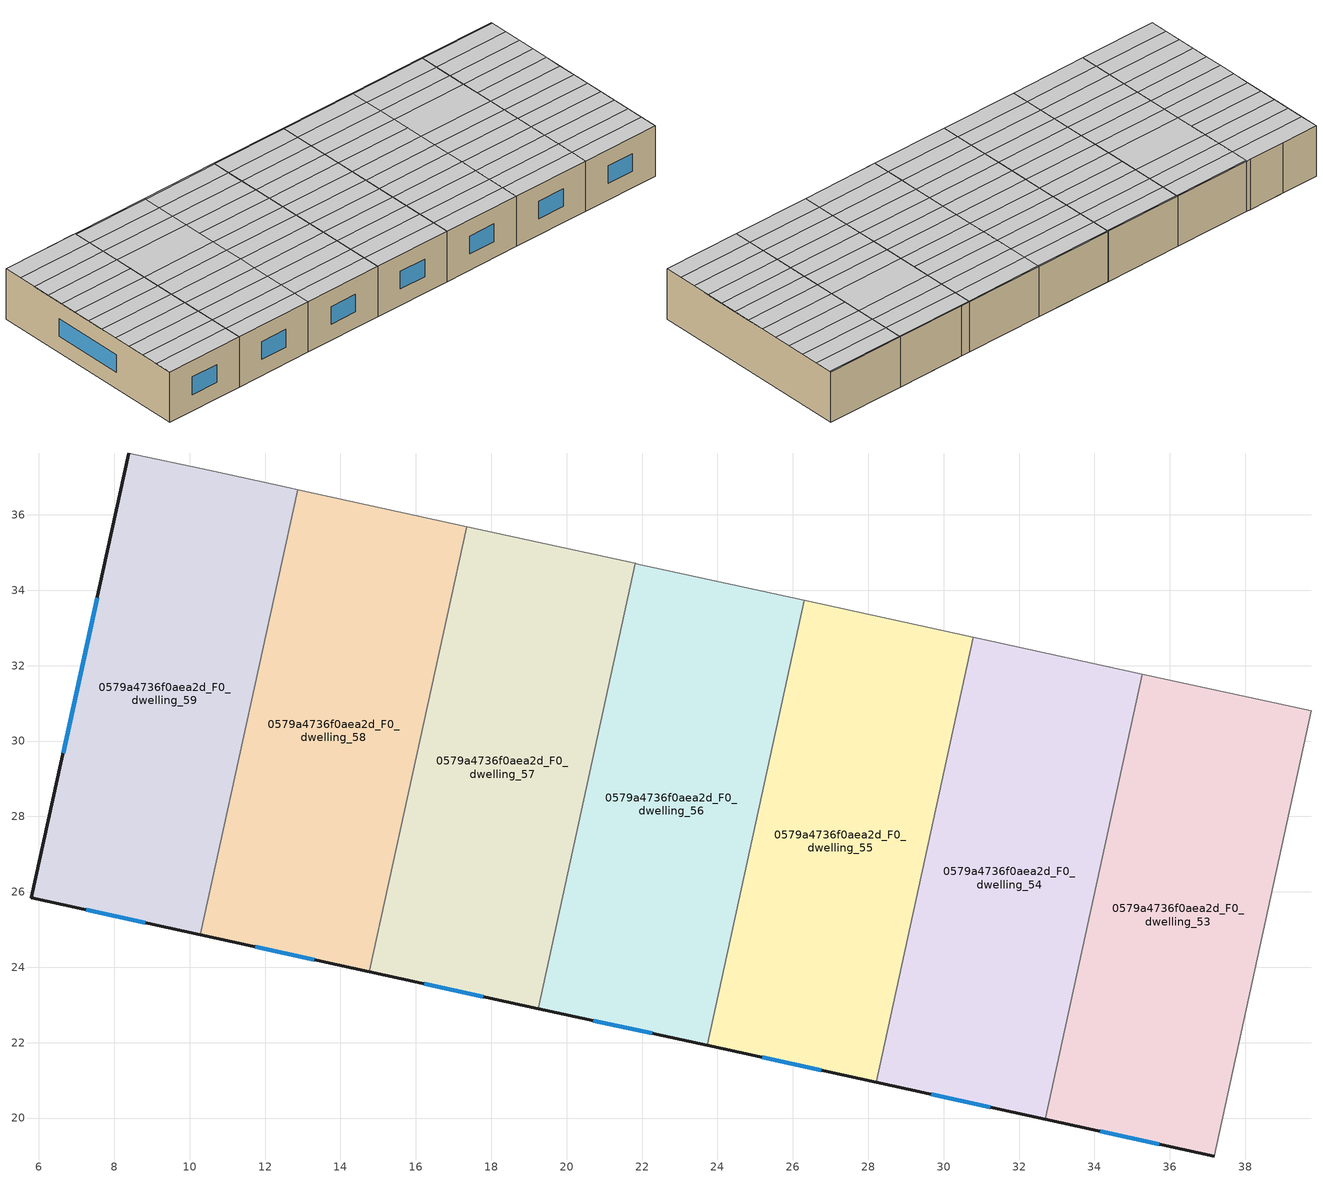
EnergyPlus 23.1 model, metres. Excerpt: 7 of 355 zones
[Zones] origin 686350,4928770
0579a4736f0aea2d_F0_dwelling_53
 floor ground (EU_floor_Construction): 39.75,30.8 37.18,18.99 32.69,19.97 35.27,31.78 z0
 wall outside (EU_wall_Construction): 32.69,19.97 37.18,18.99 z0:3
 wall to 0579a4736f0aea2d_F0_dwelling_52 (EU_wall_Construction): 37.18,18.99 39.75,30.8 z0:3
 wall to 0579a4736f0aea2d_F0_dwelling_54 (EU_wall_Construction): 35.27,31.78 32.69,19.97 z0:3
 wall to 0579a4736f0aea2d_F0_dwelling_35 (EU_wall_Construction): 39.75,30.8 35.27,31.78 z0:3
 window (EU_Window_Construction): 34.15,19.65 35.72,19.31 z0.98:2.02
 ceiling to 0579a4736f0aea2d_F1_dwelling_22 (EU_floor_Construction): 38.46,24.86 38.67,25.84 34.19,26.82 33.97,25.84 z3
 ceiling to 0579a4736f0aea2d_F1_dwelling_18 (EU_floor_Construction): 39.31,28.77 39.52,29.75 35.04,30.73 34.83,29.75 z3
 ceiling to 0579a4736f0aea2d_F1_dwelling_19 (EU_floor_Construction): 39.1,27.79 39.31,28.77 34.83,29.75 34.61,28.77 z3
 ceiling to 0579a4736f0aea2d_F1_dwelling_17 (EU_floor_Construction): 39.52,29.75 39.74,30.73 35.25,31.71 35.04,30.73 z3
 ceiling to 0579a4736f0aea2d_F1_dwelling_20 (EU_floor_Construction): 38.88,26.82 39.1,27.79 34.61,28.77 34.4,27.79 z3
 ceiling to 0579a4736f0aea2d_F1_dwelling_28 (EU_floor_Construction): 37.18,18.99 37.39,19.97 32.91,20.95 32.69,19.97 z3
 ceiling adiabatic (EU_roof_Construction): 39.74,30.73 39.75,30.8 35.27,31.78 35.25,31.71 z3
 ceiling to 0579a4736f0aea2d_F1_dwelling_26 (EU_floor_Construction): 37.6,20.95 37.82,21.93 33.33,22.9 33.12,21.93 z3
 ceiling to 0579a4736f0aea2d_F1_dwelling_21 (EU_floor_Construction): 38.67,25.84 38.88,26.82 34.4,27.79 34.19,26.82 z3
 ceiling to 0579a4736f0aea2d_F1_dwelling_27 (EU_floor_Construction): 37.39,19.97 37.6,20.95 33.12,21.93 32.91,20.95 z3
 ceiling to 0579a4736f0aea2d_F1_dwelling_25 (EU_floor_Construction): 37.82,21.93 38.03,22.9 33.55,23.88 33.33,22.9 z3
 ceiling to 0579a4736f0aea2d_F1_dwelling_23 (EU_floor_Construction): 38.24,23.88 38.46,24.86 33.97,25.84 33.76,24.86 z3
 ceiling to 0579a4736f0aea2d_F1_dwelling_24 (EU_floor_Construction): 38.03,22.9 38.24,23.88 33.76,24.86 33.55,23.88 z3
0579a4736f0aea2d_F0_dwelling_54
 floor ground (EU_floor_Construction): 35.27,31.78 32.69,19.97 28.21,20.95 30.79,32.76 z0
 wall outside (EU_wall_Construction): 28.21,20.95 32.69,19.97 z0:3
 wall to 0579a4736f0aea2d_F0_dwelling_55 (EU_wall_Construction): 30.79,32.76 28.21,20.95 z0:3
 wall to 0579a4736f0aea2d_F0_dwelling_35 (EU_wall_Construction): 35.27,31.78 31.28,32.65 z0:3
 wall to 0579a4736f0aea2d_F0_dwelling_36 (EU_wall_Construction): 31.28,32.65 30.79,32.76 z0:3
 window (EU_Window_Construction): 29.67,20.63 31.24,20.29 z0.98:2.02
 ceiling to 0579a4736f0aea2d_F1_dwelling_28 (EU_floor_Construction): 32.69,19.97 32.91,20.95 28.43,21.93 28.21,20.95 z3
 ceiling to 0579a4736f0aea2d_F1_dwelling_19 (EU_floor_Construction): 34.61,28.77 34.83,29.75 30.35,30.73 30.13,29.75 z3
 ceiling to 0579a4736f0aea2d_F1_dwelling_26 (EU_floor_Construction): 33.12,21.93 33.33,22.9 28.85,23.88 28.64,22.9 z3
 ceiling to 0579a4736f0aea2d_F1_dwelling_17 (EU_floor_Construction): 35.04,30.73 35.25,31.71 30.77,32.68 30.56,31.71 z3
 ceiling to 0579a4736f0aea2d_F1_dwelling_24 (EU_floor_Construction): 33.55,23.88 33.76,24.86 29.28,25.84 29.07,24.86 z3
 ceiling to 0579a4736f0aea2d_F1_dwelling_27 (EU_floor_Construction): 32.91,20.95 33.12,21.93 28.64,22.9 28.43,21.93 z3
 ceiling adiabatic (EU_roof_Construction): 35.25,31.71 35.27,31.78 30.79,32.76 30.77,32.68 z3; 34.19,26.82 34.61,28.77 30.13,29.75 29.71,27.79 z3
 ceiling to 0579a4736f0aea2d_F1_dwelling_25 (EU_floor_Construction): 33.33,22.9 33.55,23.88 29.07,24.86 28.85,23.88 z3
 ceiling to 0579a4736f0aea2d_F1_dwelling_22 (EU_floor_Construction): 33.97,25.84 34.19,26.82 29.71,27.79 29.49,26.82 z3
 ceiling to 0579a4736f0aea2d_F1_dwelling_18 (EU_floor_Construction): 34.83,29.75 35.04,30.73 30.56,31.71 30.35,30.73 z3
 ceiling to 0579a4736f0aea2d_F1_dwelling_23 (EU_floor_Construction): 33.76,24.86 33.97,25.84 29.49,26.82 29.28,25.84 z3
0579a4736f0aea2d_F0_dwelling_55
 floor ground (EU_floor_Construction): 30.79,32.76 28.21,20.95 23.73,21.93 26.31,33.73 z0
 wall outside (EU_wall_Construction): 23.73,21.93 28.21,20.95 z0:3
 wall to 0579a4736f0aea2d_F0_dwelling_56 (EU_wall_Construction): 26.31,33.73 23.73,21.93 z0:3
 wall to 0579a4736f0aea2d_F0_dwelling_36 (EU_wall_Construction): 30.79,32.76 26.31,33.73 z0:3
 window (EU_Window_Construction): 25.19,21.61 26.76,21.27 z0.98:2.02
 ceiling to 0579a4736f0aea2d_F1_dwelling_26 (EU_floor_Construction): 28.64,22.9 28.85,23.88 24.37,24.86 24.16,23.88 z3
 ceiling to 0579a4736f0aea2d_F1_dwelling_25 (EU_floor_Construction): 28.85,23.88 29.07,24.86 24.58,25.84 24.37,24.86 z3
 ceiling to 0579a4736f0aea2d_F1_dwelling_18 (EU_floor_Construction): 30.35,30.73 30.56,31.71 26.08,32.68 25.86,31.7 z3
 ceiling to 0579a4736f0aea2d_F1_dwelling_28 (EU_floor_Construction): 28.21,20.95 28.43,21.93 23.95,22.9 23.73,21.93 z3
 ceiling to 0579a4736f0aea2d_F1_dwelling_19 (EU_floor_Construction): 30.13,29.75 30.35,30.73 25.86,31.7 25.65,30.73 z3
 ceiling to 0579a4736f0aea2d_F1_dwelling_27 (EU_floor_Construction): 28.43,21.93 28.64,22.9 24.16,23.88 23.95,22.9 z3
 ceiling to 0579a4736f0aea2d_F1_dwelling_17 (EU_floor_Construction): 30.56,31.71 30.77,32.68 26.29,33.66 26.08,32.68 z3
 ceiling to 0579a4736f0aea2d_F1_dwelling_20 (EU_floor_Construction): 29.92,28.77 30.13,29.75 25.65,30.73 25.44,29.75 z3
 ceiling to 0579a4736f0aea2d_F1_dwelling_24 (EU_floor_Construction): 29.07,24.86 29.28,25.84 24.8,26.81 24.58,25.84 z3
 ceiling to 0579a4736f0aea2d_F1_dwelling_22 (EU_floor_Construction): 29.49,26.82 29.71,27.79 25.22,28.77 25.01,27.79 z3
 ceiling to 0579a4736f0aea2d_F1_dwelling_23 (EU_floor_Construction): 29.28,25.84 29.49,26.82 25.01,27.79 24.8,26.81 z3
 ceiling adiabatic (EU_roof_Construction): 29.71,27.79 29.92,28.77 25.44,29.75 25.22,28.77 z3
 ceiling to 0579a4736f0aea2d_F1_dwelling_16 (EU_floor_Construction): 30.77,32.68 30.79,32.76 26.31,33.73 26.29,33.66 z3
0579a4736f0aea2d_F0_dwelling_56
 floor ground (EU_floor_Construction): 26.31,33.73 23.73,21.93 19.25,22.9 21.82,34.71 z0
 wall outside (EU_wall_Construction): 19.25,22.9 23.73,21.93 z0:3
 wall to 0579a4736f0aea2d_F0_dwelling_57 (EU_wall_Construction): 21.82,34.71 19.25,22.9 z0:3
 wall to 0579a4736f0aea2d_F0_dwelling_36 (EU_wall_Construction): 26.31,33.73 21.84,34.71 z0:3
 wall to 0579a4736f0aea2d_F0_dwelling_37 (EU_wall_Construction): 21.84,34.71 21.82,34.71 z0:3
 window (EU_Window_Construction): 20.71,22.59 22.27,22.24 z0.98:2.02
 ceiling to 0579a4736f0aea2d_F1_dwelling_19 (EU_floor_Construction): 25.65,30.73 25.86,31.7 21.38,32.68 21.17,31.7 z3
 ceiling to 0579a4736f0aea2d_F1_dwelling_17 (EU_floor_Construction): 26.08,32.68 26.29,33.66 21.81,34.64 21.6,33.66 z3
 ceiling to 0579a4736f0aea2d_F1_dwelling_27 (EU_floor_Construction): 23.95,22.9 24.16,23.88 19.68,24.86 19.46,23.88 z3
 ceiling to 0579a4736f0aea2d_F1_dwelling_16 (EU_floor_Construction): 26.29,33.66 26.31,33.73 21.82,34.71 21.81,34.64 z3
 ceiling to 0579a4736f0aea2d_F1_dwelling_23 (EU_floor_Construction): 24.8,26.81 25.01,27.79 20.53,28.77 20.32,27.79 z3
 ceiling to 0579a4736f0aea2d_F1_dwelling_28 (EU_floor_Construction): 23.73,21.93 23.95,22.9 19.46,23.88 19.25,22.9 z3
 ceiling to 0579a4736f0aea2d_F1_dwelling_26 (EU_floor_Construction): 24.16,23.88 24.37,24.86 19.89,25.84 19.68,24.86 z3
 ceiling to 0579a4736f0aea2d_F1_dwelling_18 (EU_floor_Construction): 25.86,31.7 26.08,32.68 21.6,33.66 21.38,32.68 z3
 ceiling to 0579a4736f0aea2d_F1_dwelling_25 (EU_floor_Construction): 24.37,24.86 24.58,25.84 20.1,26.81 19.89,25.84 z3
 ceiling to 0579a4736f0aea2d_F1_dwelling_24 (EU_floor_Construction): 24.58,25.84 24.8,26.81 20.32,27.79 20.1,26.81 z3
 ceiling to 0579a4736f0aea2d_F1_dwelling_22 (EU_floor_Construction): 25.01,27.79 25.22,28.77 20.74,29.75 20.53,28.77 z3
 ceiling to 0579a4736f0aea2d_F1_dwelling_20 (EU_floor_Construction): 25.44,29.75 25.65,30.73 21.17,31.7 20.96,30.73 z3
 ceiling to 0579a4736f0aea2d_F1_dwelling_21 (EU_floor_Construction): 25.22,28.77 25.44,29.75 20.96,30.73 20.74,29.75 z3
0579a4736f0aea2d_F0_dwelling_57
 floor ground (EU_floor_Construction): 21.82,34.71 19.25,22.9 14.77,23.88 17.34,35.69 z0
 wall outside (EU_wall_Construction): 14.77,23.88 19.25,22.9 z0:3
 wall to 0579a4736f0aea2d_F0_dwelling_58 (EU_wall_Construction): 17.34,35.69 14.77,23.88 z0:3
 wall to 0579a4736f0aea2d_F0_dwelling_37 (EU_wall_Construction): 21.82,34.71 17.34,35.69 z0:3
 window (EU_Window_Construction): 16.23,23.56 17.79,23.22 z0.98:2.02
 ceiling to 0579a4736f0aea2d_F1_dwelling_21 (EU_floor_Construction): 20.74,29.75 20.96,30.73 16.47,31.7 16.26,30.73 z3
 ceiling to 0579a4736f0aea2d_F1_dwelling_16 (EU_floor_Construction): 21.81,34.64 21.82,34.71 17.34,35.69 17.33,35.62 z3
 ceiling to 0579a4736f0aea2d_F1_dwelling_23 (EU_floor_Construction): 20.32,27.79 20.53,28.77 16.05,29.75 15.83,28.77 z3
 ceiling to 0579a4736f0aea2d_F1_dwelling_22 (EU_floor_Construction): 20.53,28.77 20.74,29.75 16.26,30.73 16.05,29.75 z3
 ceiling to 0579a4736f0aea2d_F1_dwelling_28 (EU_floor_Construction): 19.25,22.9 19.46,23.88 14.98,24.86 14.77,23.88 z3
 ceiling to 0579a4736f0aea2d_F1_dwelling_17 (EU_floor_Construction): 21.6,33.66 21.81,34.64 17.33,35.62 17.11,34.64 z3
 ceiling to 0579a4736f0aea2d_F1_dwelling_26 (EU_floor_Construction): 19.68,24.86 19.89,25.84 15.41,26.81 15.19,25.84 z3
 ceiling to 0579a4736f0aea2d_F1_dwelling_19 (EU_floor_Construction): 21.17,31.7 21.38,32.68 16.9,33.66 16.69,32.68 z3
 ceiling to 0579a4736f0aea2d_F1_dwelling_24 (EU_floor_Construction): 20.1,26.81 20.32,27.79 15.83,28.77 15.62,27.79 z3
 ceiling to 0579a4736f0aea2d_F1_dwelling_27 (EU_floor_Construction): 19.46,23.88 19.68,24.86 15.19,25.84 14.98,24.86 z3
 ceiling to 0579a4736f0aea2d_F1_dwelling_20 (EU_floor_Construction): 20.96,30.73 21.17,31.7 16.69,32.68 16.47,31.7 z3
 ceiling to 0579a4736f0aea2d_F1_dwelling_18 (EU_floor_Construction): 21.38,32.68 21.6,33.66 17.11,34.64 16.9,33.66 z3
 ceiling to 0579a4736f0aea2d_F1_dwelling_25 (EU_floor_Construction): 19.89,25.84 20.1,26.81 15.62,27.79 15.41,26.81 z3
0579a4736f0aea2d_F0_dwelling_58
 floor ground (EU_floor_Construction): 17.34,35.69 14.77,23.88 10.29,24.86 12.86,36.67 z0
 wall outside (EU_wall_Construction): 10.29,24.86 14.77,23.88 z0:3
 wall to 0579a4736f0aea2d_F0_dwelling_59 (EU_wall_Construction): 12.86,36.67 10.29,24.86 z0:3
 wall to 0579a4736f0aea2d_F0_dwelling_37 (EU_wall_Construction): 17.34,35.69 12.86,36.67 z0:3
 window (EU_Window_Construction): 11.74,24.54 13.31,24.2 z0.98:2.02
 ceiling to 0579a4736f0aea2d_F1_dwelling_17 (EU_floor_Construction): 17.11,34.64 17.33,35.62 12.85,36.59 12.63,35.62 z3
 ceiling to 0579a4736f0aea2d_F1_dwelling_26 (EU_floor_Construction): 15.19,25.84 15.41,26.81 10.93,27.79 10.71,26.81 z3
 ceiling to 0579a4736f0aea2d_F1_dwelling_16 (EU_floor_Construction): 17.33,35.62 17.34,35.69 12.86,36.67 12.85,36.59 z3
 ceiling to 0579a4736f0aea2d_F1_dwelling_19 (EU_floor_Construction): 16.69,32.68 16.9,33.66 12.42,34.64 12.21,33.66 z3
 ceiling to 0579a4736f0aea2d_F1_dwelling_23 (EU_floor_Construction): 15.83,28.77 16.05,29.75 11.57,30.73 11.35,29.75 z3
 ceiling to 0579a4736f0aea2d_F1_dwelling_18 (EU_floor_Construction): 16.9,33.66 17.11,34.64 12.63,35.62 12.42,34.64 z3
 ceiling to 0579a4736f0aea2d_F1_dwelling_27 (EU_floor_Construction): 14.98,24.86 15.19,25.84 10.71,26.81 10.5,25.84 z3
 ceiling to 0579a4736f0aea2d_F1_dwelling_22 (EU_floor_Construction): 16.05,29.75 16.26,30.73 11.78,31.7 11.57,30.73 z3
 ceiling adiabatic (EU_roof_Construction): 16.26,30.73 16.69,32.68 12.21,33.66 11.78,31.7 z3
 ceiling to 0579a4736f0aea2d_F1_dwelling_28 (EU_floor_Construction): 14.77,23.88 14.98,24.86 10.5,25.84 10.29,24.86 z3
 ceiling to 0579a4736f0aea2d_F1_dwelling_24 (EU_floor_Construction): 15.62,27.79 15.83,28.77 11.35,29.75 11.14,28.77 z3
 ceiling to 0579a4736f0aea2d_F1_dwelling_25 (EU_floor_Construction): 15.41,26.81 15.62,27.79 11.14,28.77 10.93,27.79 z3
0579a4736f0aea2d_F0_dwelling_59
 floor ground (EU_floor_Construction): 12.86,36.67 10.29,24.86 5.8,25.84 8.39,37.64 z0
 wall outside (EU_wall_Construction): 8.39,37.64 5.8,25.84 10.29,24.86 z0:3
 wall to 0579a4736f0aea2d_F0_dwelling_38 (EU_wall_Construction): 12.64,36.71 10.52,37.18 z0:3
 wall to 0579a4736f0aea2d_F0_dwelling_39 (EU_wall_Construction): 10.52,37.18 8.39,37.64 z0:3
 wall to 0579a4736f0aea2d_F0_dwelling_37 (EU_wall_Construction): 12.86,36.67 12.64,36.71 z0:3
 window (EU_Window_Construction): 7.26,25.52 8.83,25.18 / 7.55,33.8 6.64,29.68 z0.98:2.02
 ceiling to 0579a4736f0aea2d_F1_dwelling_28 (EU_floor_Construction): 10.29,24.86 10.5,25.84 6.01,26.82 5.8,25.84 z3
 ceiling to 0579a4736f0aea2d_F1_dwelling_26 (EU_floor_Construction): 10.71,26.81 10.93,27.79 6.44,28.77 6.23,27.79 z3
 ceiling to 0579a4736f0aea2d_F1_dwelling_25 (EU_floor_Construction): 10.93,27.79 11.14,28.77 6.66,29.75 6.44,28.77 z3
 ceiling to 0579a4736f0aea2d_F1_dwelling_19 (EU_floor_Construction): 12.21,33.66 12.42,34.64 7.94,35.61 7.73,34.64 z3
 ceiling to 0579a4736f0aea2d_F1_dwelling_27 (EU_floor_Construction): 10.5,25.84 10.71,26.81 6.23,27.79 6.01,26.82 z3
 ceiling to 0579a4736f0aea2d_F1_dwelling_22 (EU_floor_Construction): 11.57,30.73 11.78,31.7 7.3,32.68 7.08,31.7 z3
 ceiling to 0579a4736f0aea2d_F1_dwelling_18 (EU_floor_Construction): 12.42,34.64 12.63,35.62 8.16,36.59 7.94,35.61 z3
 ceiling adiabatic (EU_roof_Construction): 12.63,35.62 12.86,36.67 8.39,37.64 8.16,36.59 z3
 ceiling to 0579a4736f0aea2d_F1_dwelling_24 (EU_floor_Construction): 11.14,28.77 11.35,29.75 6.87,30.72 6.66,29.75 z3
 ceiling to 0579a4736f0aea2d_F1_dwelling_20 (EU_floor_Construction): 11.99,32.68 12.21,33.66 7.73,34.64 7.51,33.66 z3
 ceiling to 0579a4736f0aea2d_F1_dwelling_23 (EU_floor_Construction): 11.35,29.75 11.57,30.73 7.08,31.7 6.87,30.72 z3
 ceiling to 0579a4736f0aea2d_F1_dwelling_21 (EU_floor_Construction): 11.78,31.7 11.99,32.68 7.51,33.66 7.3,32.68 z3
[Building]
EU S2 Campaign: North Axis=0; Terrain=City; Solar Distribution=FullExterior
[Site:Location]
Bologna: Latitude=44.5; Longitude=11.25; Time Zone=1; Elevation=37
[SizingPeriod:WeatherFileDays]
AnnualSizingPeriod: Begin Month=1; Begin Day of Month=1; End Month=12; End Day of Month=31; Day of Week for Start Day=Monday; Use Weather File Daylight Saving Period=No; Use Weather File Rain and Snow Indicators=No
[MATERIAL]
EU_InternalMass_Material: Roughness=MediumRough; Thickness=0.1; Conductivity=1; Density=1800; Specific Heat=900; Thermal Absorptance=0.9; Solar Absorptance=0.7; Visible Absorptance=0.7
[MATERIAL:NOMASS] Roughness=MediumRough; Thermal Absorptance=0.9; Solar Absorptance=0.7; Visible Absorptance=0.7
Name | Thermal Resistance
EU_wall_NoMass | 0.905828
EU_roof_NoMass | 0.37593
EU_floor_NoMass | 0.67114
[WINDOWMATERIAL:SIMPLEGLAZINGSYSTEM]
EU_Window_SimpleGlazing: UFactor=4.52486; Solar Heat Gain Coefficient=0.85; Visible Transmittance=0.85
[CONSTRUCTION]
EU_wall_Construction: EU_wall_NoMass
EU_roof_Construction: EU_roof_NoMass
EU_floor_Construction: EU_floor_NoMass
EU_Window_Construction: EU_Window_SimpleGlazing
EU_InternalMass_Construction: EU_InternalMass_Material
[ZONE] Type=1; Multiplier=1; Ceiling Height=autocalculate; Floor Area=autocalculate; Part of Total Floor Area=Yes
Name | Volume
0579a4736f0aea2d_F0_dwelling_53; 0579a4736f0aea2d_F0_dwelling_58 | 166.318
0579a4736f0aea2d_F0_dwelling_54 | 166.296
0579a4736f0aea2d_F0_dwelling_55 | 166.269
0579a4736f0aea2d_F0_dwelling_56 | 166.312
0579a4736f0aea2d_F0_dwelling_57 | 166.299
0579a4736f0aea2d_F0_dwelling_59 | 166.295
[INTERNALMASS] Construction=EU_InternalMass_Construction
Name | Zone or ZoneList | Surface Area
0579a4736f0aea2d_F0_dwelling_53_EU_InternalMass | 0579a4736f0aea2d_F0_dwelling_53 | 55.4393
0579a4736f0aea2d_F0_dwelling_54_EU_InternalMass | 0579a4736f0aea2d_F0_dwelling_54 | 55.4319
0579a4736f0aea2d_F0_dwelling_55_EU_InternalMass | 0579a4736f0aea2d_F0_dwelling_55 | 55.4229
0579a4736f0aea2d_F0_dwelling_56_EU_InternalMass | 0579a4736f0aea2d_F0_dwelling_56 | 55.4373
0579a4736f0aea2d_F0_dwelling_57_EU_InternalMass | 0579a4736f0aea2d_F0_dwelling_57 | 55.4329
0579a4736f0aea2d_F0_dwelling_58_EU_InternalMass | 0579a4736f0aea2d_F0_dwelling_58 | 55.4393
0579a4736f0aea2d_F0_dwelling_59_EU_InternalMass | 0579a4736f0aea2d_F0_dwelling_59 | 55.4317
[OTHEREQUIPMENT] Fuel Type=Electricity; Design Level Calculation Method=Watts/Area; Power per Zone Floor Area=1; Fraction Latent=0; Fraction Radiant=0; Fraction Lost=0; Carbon Dioxide Generation Rate=0; EndUse Subcategory=EU_Step8_InternalGains
Name | Zone or ZoneList or Space or SpaceList | Schedule
EU_Step8_InternalGain_0579a4736f0aea2d_F0_dwelling_53_f000 | 0579a4736f0aea2d_F0_dwelling_53 | EU_Step8_GainSchedule_0579a4736f0aea2d_F0_dwelling_53_f000
EU_Step8_InternalGain_0579a4736f0aea2d_F0_dwelling_54_f000 | 0579a4736f0aea2d_F0_dwelling_54 | EU_Step8_GainSchedule_0579a4736f0aea2d_F0_dwelling_54_f000
EU_Step8_InternalGain_0579a4736f0aea2d_F0_dwelling_55_f000 | 0579a4736f0aea2d_F0_dwelling_55 | EU_Step8_GainSchedule_0579a4736f0aea2d_F0_dwelling_55_f000
EU_Step8_InternalGain_0579a4736f0aea2d_F0_dwelling_56_f000 | 0579a4736f0aea2d_F0_dwelling_56 | EU_Step8_GainSchedule_0579a4736f0aea2d_F0_dwelling_56_f000
EU_Step8_InternalGain_0579a4736f0aea2d_F0_dwelling_57_f000 | 0579a4736f0aea2d_F0_dwelling_57 | EU_Step8_GainSchedule_0579a4736f0aea2d_F0_dwelling_57_f000
EU_Step8_InternalGain_0579a4736f0aea2d_F0_dwelling_58_f000 | 0579a4736f0aea2d_F0_dwelling_58 | EU_Step8_GainSchedule_0579a4736f0aea2d_F0_dwelling_58_f000
EU_Step8_InternalGain_0579a4736f0aea2d_F0_dwelling_59_f000 | 0579a4736f0aea2d_F0_dwelling_59 | EU_Step8_GainSchedule_0579a4736f0aea2d_F0_dwelling_59_f000
[ZONEVENTILATION:DESIGNFLOWRATE] Schedule=EU_AlwaysOn; Design Flow Rate Calculation Method=AirChanges/Hour; Air Changes per Hour=0.73129; Ventilation Type=Natural; Fan Pressure Rise=0; Fan Total Efficiency=1; Constant Term Coefficient=1; Temperature Term Coefficient=0; Velocity Term Coefficient=0; Velocity Squared Term Coefficient=0; Minimum Indoor Temperature=-100; Maximum Indoor Temperature=100; Delta Temperature=-100; Minimum Outdoor Temperature=-100; Maximum Outdoor Temperature=100; Maximum Wind Speed=40
Name | Zone or ZoneList or Space or SpaceList
EU_ConstantAir_0579a4736f0aea2d_F0_dwelling_53 | 0579a4736f0aea2d_F0_dwelling_53
EU_ConstantAir_0579a4736f0aea2d_F0_dwelling_54 | 0579a4736f0aea2d_F0_dwelling_54
EU_ConstantAir_0579a4736f0aea2d_F0_dwelling_55 | 0579a4736f0aea2d_F0_dwelling_55
EU_ConstantAir_0579a4736f0aea2d_F0_dwelling_56 | 0579a4736f0aea2d_F0_dwelling_56
EU_ConstantAir_0579a4736f0aea2d_F0_dwelling_57 | 0579a4736f0aea2d_F0_dwelling_57
EU_ConstantAir_0579a4736f0aea2d_F0_dwelling_58 | 0579a4736f0aea2d_F0_dwelling_58
EU_ConstantAir_0579a4736f0aea2d_F0_dwelling_59 | 0579a4736f0aea2d_F0_dwelling_59
[HVACTEMPLATE:THERMOSTAT] Constant Heating Setpoint=20; Constant Cooling Setpoint=50
EU_HeatOnly_0579a4736f0aea2d_F0_dwelling_0; EU_HeatOnly_0579a4736f0aea2d_F0_dwelling_1; EU_HeatOnly_0579a4736f0aea2d_F0_dwelling_2; EU_HeatOnly_0579a4736f0aea2d_F0_dwelling_3; EU_HeatOnly_0579a4736f0aea2d_F0_dwelling_4; EU_HeatOnly_0579a4736f0aea2d_F0_dwelling_5; EU_HeatOnly_0579a4736f0aea2d_F0_dwelling_6; EU_HeatOnly_0579a4736f0aea2d_F0_dwelling_7; EU_HeatOnly_0579a4736f0aea2d_F0_dwelling_8; EU_HeatOnly_0579a4736f0aea2d_F0_dwelling_9; EU_HeatOnly_0579a4736f0aea2d_F0_dwelling_10; EU_HeatOnly_0579a4736f0aea2d_F0_dwelling_11; EU_HeatOnly_0579a4736f0aea2d_F0_dwelling_12; EU_HeatOnly_0579a4736f0aea2d_F0_dwelling_13; EU_HeatOnly_0579a4736f0aea2d_F0_dwelling_14; EU_HeatOnly_0579a4736f0aea2d_F0_dwelling_15; EU_HeatOnly_0579a4736f0aea2d_F0_dwelling_16; EU_HeatOnly_0579a4736f0aea2d_F0_dwelling_17; EU_HeatOnly_0579a4736f0aea2d_F0_dwelling_18; EU_HeatOnly_0579a4736f0aea2d_F0_dwelling_19; EU_HeatOnly_0579a4736f0aea2d_F0_dwelling_20; EU_HeatOnly_0579a4736f0aea2d_F0_dwelling_21; EU_HeatOnly_0579a4736f0aea2d_F0_dwelling_22; EU_HeatOnly_0579a4736f0aea2d_F0_dwelling_23; EU_HeatOnly_0579a4736f0aea2d_F0_dwelling_24; EU_HeatOnly_0579a4736f0aea2d_F0_dwelling_25; EU_HeatOnly_0579a4736f0aea2d_F0_dwelling_26; EU_HeatOnly_0579a4736f0aea2d_F0_dwelling_27; EU_HeatOnly_0579a4736f0aea2d_F0_dwelling_28; EU_HeatOnly_0579a4736f0aea2d_F0_dwelling_29; EU_HeatOnly_0579a4736f0aea2d_F0_dwelling_30; EU_HeatOnly_0579a4736f0aea2d_F0_dwelling_31; EU_HeatOnly_0579a4736f0aea2d_F0_dwelling_32; EU_HeatOnly_0579a4736f0aea2d_F0_dwelling_33; EU_HeatOnly_0579a4736f0aea2d_F0_dwelling_34; EU_HeatOnly_0579a4736f0aea2d_F0_dwelling_35; EU_HeatOnly_0579a4736f0aea2d_F0_dwelling_36; EU_HeatOnly_0579a4736f0aea2d_F0_dwelling_37; EU_HeatOnly_0579a4736f0aea2d_F0_dwelling_38; EU_HeatOnly_0579a4736f0aea2d_F0_dwelling_39; EU_HeatOnly_0579a4736f0aea2d_F0_dwelling_40; EU_HeatOnly_0579a4736f0aea2d_F0_dwelling_41; EU_HeatOnly_0579a4736f0aea2d_F0_dwelling_42; EU_HeatOnly_0579a4736f0aea2d_F0_dwelling_43; EU_HeatOnly_0579a4736f0aea2d_F0_dwelling_44; EU_HeatOnly_0579a4736f0aea2d_F0_dwelling_45; EU_HeatOnly_0579a4736f0aea2d_F0_dwelling_46; EU_HeatOnly_0579a4736f0aea2d_F0_dwelling_47; EU_HeatOnly_0579a4736f0aea2d_F0_dwelling_48; EU_HeatOnly_0579a4736f0aea2d_F0_dwelling_49; EU_HeatOnly_0579a4736f0aea2d_F0_dwelling_50; EU_HeatOnly_0579a4736f0aea2d_F0_dwelling_51; EU_HeatOnly_0579a4736f0aea2d_F0_dwelling_52; EU_HeatOnly_0579a4736f0aea2d_F0_dwelling_53; EU_HeatOnly_0579a4736f0aea2d_F0_dwelling_54; EU_HeatOnly_0579a4736f0aea2d_F0_dwelling_55; EU_HeatOnly_0579a4736f0aea2d_F0_dwelling_56; EU_HeatOnly_0579a4736f0aea2d_F0_dwelling_57; EU_HeatOnly_0579a4736f0aea2d_F0_dwelling_58; EU_HeatOnly_0579a4736f0aea2d_F0_dwelling_59; EU_HeatOnly_0579a4736f0aea2d_F1_dwelling_0; EU_HeatOnly_0579a4736f0aea2d_F1_dwelling_1; EU_HeatOnly_0579a4736f0aea2d_F1_dwelling_2; EU_HeatOnly_0579a4736f0aea2d_F1_dwelling_3; EU_HeatOnly_0579a4736f0aea2d_F1_dwelling_4; EU_HeatOnly_0579a4736f0aea2d_F1_dwelling_5; EU_HeatOnly_0579a4736f0aea2d_F1_dwelling_6; EU_HeatOnly_0579a4736f0aea2d_F1_dwelling_7; EU_HeatOnly_0579a4736f0aea2d_F1_dwelling_8; EU_HeatOnly_0579a4736f0aea2d_F1_dwelling_9; EU_HeatOnly_0579a4736f0aea2d_F1_dwelling_10; EU_HeatOnly_0579a4736f0aea2d_F1_dwelling_11; EU_HeatOnly_0579a4736f0aea2d_F1_dwelling_12; EU_HeatOnly_0579a4736f0aea2d_F1_dwelling_13; EU_HeatOnly_0579a4736f0aea2d_F1_dwelling_14; EU_HeatOnly_0579a4736f0aea2d_F1_dwelling_15; EU_HeatOnly_0579a4736f0aea2d_F1_dwelling_16; EU_HeatOnly_0579a4736f0aea2d_F1_dwelling_17; EU_HeatOnly_0579a4736f0aea2d_F1_dwelling_18; EU_HeatOnly_0579a4736f0aea2d_F1_dwelling_19; EU_HeatOnly_0579a4736f0aea2d_F1_dwelling_20; EU_HeatOnly_0579a4736f0aea2d_F1_dwelling_21; EU_HeatOnly_0579a4736f0aea2d_F1_dwelling_22; EU_HeatOnly_0579a4736f0aea2d_F1_dwelling_23; EU_HeatOnly_0579a4736f0aea2d_F1_dwelling_24; EU_HeatOnly_0579a4736f0aea2d_F1_dwelling_25; EU_HeatOnly_0579a4736f0aea2d_F1_dwelling_26; EU_HeatOnly_0579a4736f0aea2d_F1_dwelling_27; EU_HeatOnly_0579a4736f0aea2d_F1_dwelling_28; EU_HeatOnly_0579a4736f0aea2d_F1_dwelling_29; EU_HeatOnly_0579a4736f0aea2d_F1_dwelling_30; EU_HeatOnly_0579a4736f0aea2d_F1_dwelling_31; EU_HeatOnly_0579a4736f0aea2d_F1_dwelling_32; EU_HeatOnly_0579a4736f0aea2d_F1_dwelling_33; EU_HeatOnly_0579a4736f0aea2d_F1_dwelling_34; EU_HeatOnly_0579a4736f0aea2d_F1_dwelling_35; EU_HeatOnly_0579a4736f0aea2d_F1_dwelling_36; EU_HeatOnly_0579a4736f0aea2d_F1_dwelling_37; EU_HeatOnly_0579a4736f0aea2d_F1_dwelling_38; EU_HeatOnly_0579a4736f0aea2d_F1_dwelling_39; EU_HeatOnly_0579a4736f0aea2d_F1_dwelling_40; EU_HeatOnly_0579a4736f0aea2d_F1_dwelling_41; EU_HeatOnly_0579a4736f0aea2d_F1_dwelling_42; EU_HeatOnly_0579a4736f0aea2d_F1_dwelling_43; EU_HeatOnly_0579a4736f0aea2d_F1_dwelling_44; EU_HeatOnly_0579a4736f0aea2d_F1_dwelling_45; EU_HeatOnly_0579a4736f0aea2d_F1_dwelling_46; EU_HeatOnly_0579a4736f0aea2d_F1_dwelling_47; EU_HeatOnly_0579a4736f0aea2d_F1_dwelling_48; EU_HeatOnly_0579a4736f0aea2d_F1_dwelling_49; EU_HeatOnly_0579a4736f0aea2d_F1_dwelling_50; EU_HeatOnly_0579a4736f0aea2d_F1_dwelling_51; EU_HeatOnly_0579a4736f0aea2d_F1_dwelling_52; EU_HeatOnly_0579a4736f0aea2d_F1_dwelling_53; EU_HeatOnly_0579a4736f0aea2d_F1_dwelling_54; EU_HeatOnly_0579a4736f0aea2d_F1_dwelling_55; EU_HeatOnly_0579a4736f0aea2d_F1_dwelling_56; EU_HeatOnly_0579a4736f0aea2d_F1_dwelling_57; EU_HeatOnly_0579a4736f0aea2d_F1_dwelling_58; EU_HeatOnly_0579a4736f0aea2d_F2_dwelling_0; EU_HeatOnly_0579a4736f0aea2d_F2_dwelling_1; EU_HeatOnly_0579a4736f0aea2d_F2_dwelling_2; EU_HeatOnly_0579a4736f0aea2d_F2_dwelling_3; EU_HeatOnly_0579a4736f0aea2d_F2_dwelling_4; EU_HeatOnly_0579a4736f0aea2d_F2_dwelling_5; EU_HeatOnly_0579a4736f0aea2d_F2_dwelling_6; EU_HeatOnly_0579a4736f0aea2d_F2_dwelling_7; EU_HeatOnly_0579a4736f0aea2d_F2_dwelling_8; EU_HeatOnly_0579a4736f0aea2d_F2_dwelling_9; EU_HeatOnly_0579a4736f0aea2d_F2_dwelling_10; EU_HeatOnly_0579a4736f0aea2d_F2_dwelling_11; EU_HeatOnly_0579a4736f0aea2d_F2_dwelling_12; EU_HeatOnly_0579a4736f0aea2d_F2_dwelling_13; EU_HeatOnly_0579a4736f0aea2d_F2_dwelling_14; EU_HeatOnly_0579a4736f0aea2d_F2_dwelling_15; EU_HeatOnly_0579a4736f0aea2d_F2_dwelling_16; EU_HeatOnly_0579a4736f0aea2d_F2_dwelling_17; EU_HeatOnly_0579a4736f0aea2d_F2_dwelling_18; EU_HeatOnly_0579a4736f0aea2d_F2_dwelling_19; EU_HeatOnly_0579a4736f0aea2d_F2_dwelling_20; EU_HeatOnly_0579a4736f0aea2d_F2_dwelling_21; EU_HeatOnly_0579a4736f0aea2d_F2_dwelling_22; EU_HeatOnly_0579a4736f0aea2d_F2_dwelling_23; EU_HeatOnly_0579a4736f0aea2d_F2_dwelling_24; EU_HeatOnly_0579a4736f0aea2d_F2_dwelling_25; EU_HeatOnly_0579a4736f0aea2d_F2_dwelling_26; EU_HeatOnly_0579a4736f0aea2d_F2_dwelling_27; EU_HeatOnly_0579a4736f0aea2d_F2_dwelling_28; EU_HeatOnly_0579a4736f0aea2d_F2_dwelling_29; EU_HeatOnly_0579a4736f0aea2d_F2_dwelling_30; EU_HeatOnly_0579a4736f0aea2d_F2_dwelling_31; EU_HeatOnly_0579a4736f0aea2d_F2_dwelling_32; EU_HeatOnly_0579a4736f0aea2d_F2_dwelling_33; EU_HeatOnly_0579a4736f0aea2d_F2_dwelling_34; EU_HeatOnly_0579a4736f0aea2d_F2_dwelling_35; EU_HeatOnly_0579a4736f0aea2d_F2_dwelling_36; EU_HeatOnly_0579a4736f0aea2d_F2_dwelling_37; EU_HeatOnly_0579a4736f0aea2d_F2_dwelling_38; EU_HeatOnly_0579a4736f0aea2d_F2_dwelling_39; EU_HeatOnly_0579a4736f0aea2d_F2_dwelling_40; EU_HeatOnly_0579a4736f0aea2d_F2_dwelling_41; EU_HeatOnly_0579a4736f0aea2d_F2_dwelling_42; EU_HeatOnly_0579a4736f0aea2d_F2_dwelling_43; EU_HeatOnly_0579a4736f0aea2d_F2_dwelling_44; EU_HeatOnly_0579a4736f0aea2d_F2_dwelling_45; EU_HeatOnly_0579a4736f0aea2d_F2_dwelling_46; EU_HeatOnly_0579a4736f0aea2d_F2_dwelling_47; EU_HeatOnly_0579a4736f0aea2d_F2_dwelling_48; EU_HeatOnly_0579a4736f0aea2d_F2_dwelling_49; EU_HeatOnly_0579a4736f0aea2d_F2_dwelling_50; EU_HeatOnly_0579a4736f0aea2d_F2_dwelling_51; EU_HeatOnly_0579a4736f0aea2d_F2_dwelling_52; EU_HeatOnly_0579a4736f0aea2d_F2_dwelling_53; EU_HeatOnly_0579a4736f0aea2d_F2_dwelling_54; EU_HeatOnly_0579a4736f0aea2d_F2_dwelling_55; EU_HeatOnly_0579a4736f0aea2d_F2_dwelling_56; EU_HeatOnly_0579a4736f0aea2d_F2_dwelling_57; EU_HeatOnly_0579a4736f0aea2d_F2_dwelling_58; EU_HeatOnly_0579a4736f0aea2d_F3_dwelling_0; EU_HeatOnly_0579a4736f0aea2d_F3_dwelling_1; EU_HeatOnly_0579a4736f0aea2d_F3_dwelling_2; EU_HeatOnly_0579a4736f0aea2d_F3_dwelling_3; EU_HeatOnly_0579a4736f0aea2d_F3_dwelling_4; EU_HeatOnly_0579a4736f0aea2d_F3_dwelling_5; EU_HeatOnly_0579a4736f0aea2d_F3_dwelling_6; EU_HeatOnly_0579a4736f0aea2d_F3_dwelling_7; EU_HeatOnly_0579a4736f0aea2d_F3_dwelling_8; EU_HeatOnly_0579a4736f0aea2d_F3_dwelling_9; EU_HeatOnly_0579a4736f0aea2d_F3_dwelling_10; EU_HeatOnly_0579a4736f0aea2d_F3_dwelling_11; EU_HeatOnly_0579a4736f0aea2d_F3_dwelling_12; EU_HeatOnly_0579a4736f0aea2d_F3_dwelling_13; EU_HeatOnly_0579a4736f0aea2d_F3_dwelling_14; EU_HeatOnly_0579a4736f0aea2d_F3_dwelling_15; EU_HeatOnly_0579a4736f0aea2d_F3_dwelling_16; EU_HeatOnly_0579a4736f0aea2d_F3_dwelling_17; EU_HeatOnly_0579a4736f0aea2d_F3_dwelling_18; EU_HeatOnly_0579a4736f0aea2d_F3_dwelling_19; EU_HeatOnly_0579a4736f0aea2d_F3_dwelling_20; EU_HeatOnly_0579a4736f0aea2d_F3_dwelling_21; EU_HeatOnly_0579a4736f0aea2d_F3_dwelling_22; EU_HeatOnly_0579a4736f0aea2d_F3_dwelling_23; EU_HeatOnly_0579a4736f0aea2d_F3_dwelling_24; EU_HeatOnly_0579a4736f0aea2d_F3_dwelling_25; EU_HeatOnly_0579a4736f0aea2d_F3_dwelling_26; EU_HeatOnly_0579a4736f0aea2d_F3_dwelling_27; EU_HeatOnly_0579a4736f0aea2d_F3_dwelling_28; EU_HeatOnly_0579a4736f0aea2d_F3_dwelling_29; EU_HeatOnly_0579a4736f0aea2d_F3_dwelling_30; EU_HeatOnly_0579a4736f0aea2d_F3_dwelling_31; EU_HeatOnly_0579a4736f0aea2d_F3_dwelling_32; EU_HeatOnly_0579a4736f0aea2d_F3_dwelling_33; EU_HeatOnly_0579a4736f0aea2d_F3_dwelling_34; EU_HeatOnly_0579a4736f0aea2d_F3_dwelling_35; EU_HeatOnly_0579a4736f0aea2d_F3_dwelling_36; EU_HeatOnly_0579a4736f0aea2d_F3_dwelling_37; EU_HeatOnly_0579a4736f0aea2d_F3_dwelling_38; EU_HeatOnly_0579a4736f0aea2d_F3_dwelling_39; EU_HeatOnly_0579a4736f0aea2d_F3_dwelling_40; EU_HeatOnly_0579a4736f0aea2d_F3_dwelling_41; EU_HeatOnly_0579a4736f0aea2d_F3_dwelling_42; EU_HeatOnly_0579a4736f0aea2d_F3_dwelling_43; EU_HeatOnly_0579a4736f0aea2d_F3_dwelling_44; EU_HeatOnly_0579a4736f0aea2d_F3_dwelling_45; EU_HeatOnly_0579a4736f0aea2d_F3_dwelling_46; EU_HeatOnly_0579a4736f0aea2d_F3_dwelling_47; EU_HeatOnly_0579a4736f0aea2d_F3_dwelling_48; EU_HeatOnly_0579a4736f0aea2d_F3_dwelling_49; EU_HeatOnly_0579a4736f0aea2d_F3_dwelling_50; EU_HeatOnly_0579a4736f0aea2d_F3_dwelling_51; EU_HeatOnly_0579a4736f0aea2d_F3_dwelling_52; EU_HeatOnly_0579a4736f0aea2d_F3_dwelling_53; EU_HeatOnly_0579a4736f0aea2d_F3_dwelling_54; EU_HeatOnly_0579a4736f0aea2d_F3_dwelling_55; EU_HeatOnly_0579a4736f0aea2d_F3_dwelling_56; EU_HeatOnly_0579a4736f0aea2d_F3_dwelling_57; EU_HeatOnly_0579a4736f0aea2d_F3_dwelling_58; EU_HeatOnly_0579a4736f0aea2d_F4_dwelling_0; EU_HeatOnly_0579a4736f0aea2d_F4_dwelling_1; EU_HeatOnly_0579a4736f0aea2d_F4_dwelling_2; EU_HeatOnly_0579a4736f0aea2d_F4_dwelling_3; EU_HeatOnly_0579a4736f0aea2d_F4_dwelling_4; EU_HeatOnly_0579a4736f0aea2d_F4_dwelling_5; EU_HeatOnly_0579a4736f0aea2d_F4_dwelling_6; EU_HeatOnly_0579a4736f0aea2d_F4_dwelling_7; EU_HeatOnly_0579a4736f0aea2d_F4_dwelling_8; EU_HeatOnly_0579a4736f0aea2d_F4_dwelling_9; EU_HeatOnly_0579a4736f0aea2d_F4_dwelling_10; EU_HeatOnly_0579a4736f0aea2d_F4_dwelling_11; EU_HeatOnly_0579a4736f0aea2d_F4_dwelling_12; EU_HeatOnly_0579a4736f0aea2d_F4_dwelling_13; EU_HeatOnly_0579a4736f0aea2d_F4_dwelling_14; EU_HeatOnly_0579a4736f0aea2d_F4_dwelling_15; EU_HeatOnly_0579a4736f0aea2d_F4_dwelling_16; EU_HeatOnly_0579a4736f0aea2d_F4_dwelling_17; EU_HeatOnly_0579a4736f0aea2d_F4_dwelling_18; EU_HeatOnly_0579a4736f0aea2d_F4_dwelling_19; EU_HeatOnly_0579a4736f0aea2d_F4_dwelling_20; EU_HeatOnly_0579a4736f0aea2d_F4_dwelling_21; EU_HeatOnly_0579a4736f0aea2d_F4_dwelling_22; EU_HeatOnly_0579a4736f0aea2d_F4_dwelling_23; EU_HeatOnly_0579a4736f0aea2d_F4_dwelling_24; EU_HeatOnly_0579a4736f0aea2d_F4_dwelling_25; EU_HeatOnly_0579a4736f0aea2d_F4_dwelling_26; EU_HeatOnly_0579a4736f0aea2d_F4_dwelling_27; EU_HeatOnly_0579a4736f0aea2d_F4_dwelling_28; EU_HeatOnly_0579a4736f0aea2d_F4_dwelling_29; EU_HeatOnly_0579a4736f0aea2d_F4_dwelling_30; EU_HeatOnly_0579a4736f0aea2d_F4_dwelling_31; EU_HeatOnly_0579a4736f0aea2d_F4_dwelling_32; EU_HeatOnly_0579a4736f0aea2d_F4_dwelling_33; EU_HeatOnly_0579a4736f0aea2d_F4_dwelling_34; EU_HeatOnly_0579a4736f0aea2d_F4_dwelling_35; EU_HeatOnly_0579a4736f0aea2d_F4_dwelling_36; EU_HeatOnly_0579a4736f0aea2d_F4_dwelling_37; EU_HeatOnly_0579a4736f0aea2d_F4_dwelling_38; EU_HeatOnly_0579a4736f0aea2d_F4_dwelling_39; EU_HeatOnly_0579a4736f0aea2d_F4_dwelling_40; EU_HeatOnly_0579a4736f0aea2d_F4_dwelling_41; EU_HeatOnly_0579a4736f0aea2d_F4_dwelling_42; EU_HeatOnly_0579a4736f0aea2d_F4_dwelling_43; EU_HeatOnly_0579a4736f0aea2d_F4_dwelling_44; EU_HeatOnly_0579a4736f0aea2d_F4_dwelling_45; EU_HeatOnly_0579a4736f0aea2d_F4_dwelling_46; EU_HeatOnly_0579a4736f0aea2d_F4_dwelling_47; EU_HeatOnly_0579a4736f0aea2d_F4_dwelling_48; EU_HeatOnly_0579a4736f0aea2d_F4_dwelling_49; EU_HeatOnly_0579a4736f0aea2d_F4_dwelling_50; EU_HeatOnly_0579a4736f0aea2d_F4_dwelling_51; EU_HeatOnly_0579a4736f0aea2d_F4_dwelling_52; EU_HeatOnly_0579a4736f0aea2d_F4_dwelling_53; EU_HeatOnly_0579a4736f0aea2d_F4_dwelling_54; EU_HeatOnly_0579a4736f0aea2d_F4_dwelling_55; EU_HeatOnly_0579a4736f0aea2d_F4_dwelling_56; EU_HeatOnly_0579a4736f0aea2d_F4_dwelling_57; EU_HeatOnly_0579a4736f0aea2d_F4_dwelling_58; EU_HeatOnly_0579a4736f0aea2d_F5_dwelling_0; EU_HeatOnly_0579a4736f0aea2d_F5_dwelling_1; EU_HeatOnly_0579a4736f0aea2d_F5_dwelling_2; EU_HeatOnly_0579a4736f0aea2d_F5_dwelling_3; EU_HeatOnly_0579a4736f0aea2d_F5_dwelling_4; EU_HeatOnly_0579a4736f0aea2d_F5_dwelling_5; EU_HeatOnly_0579a4736f0aea2d_F5_dwelling_6; EU_HeatOnly_0579a4736f0aea2d_F5_dwelling_7; EU_HeatOnly_0579a4736f0aea2d_F5_dwelling_8; EU_HeatOnly_0579a4736f0aea2d_F5_dwelling_9; EU_HeatOnly_0579a4736f0aea2d_F5_dwelling_10; EU_HeatOnly_0579a4736f0aea2d_F5_dwelling_11; EU_HeatOnly_0579a4736f0aea2d_F5_dwelling_12; EU_HeatOnly_0579a4736f0aea2d_F5_dwelling_13; EU_HeatOnly_0579a4736f0aea2d_F5_dwelling_14; EU_HeatOnly_0579a4736f0aea2d_F5_dwelling_15; EU_HeatOnly_0579a4736f0aea2d_F5_dwelling_16; EU_HeatOnly_0579a4736f0aea2d_F5_dwelling_17; EU_HeatOnly_0579a4736f0aea2d_F5_dwelling_18; EU_HeatOnly_0579a4736f0aea2d_F5_dwelling_19; EU_HeatOnly_0579a4736f0aea2d_F5_dwelling_20; EU_HeatOnly_0579a4736f0aea2d_F5_dwelling_21; EU_HeatOnly_0579a4736f0aea2d_F5_dwelling_22; EU_HeatOnly_0579a4736f0aea2d_F5_dwelling_23; EU_HeatOnly_0579a4736f0aea2d_F5_dwelling_24; EU_HeatOnly_0579a4736f0aea2d_F5_dwelling_25; EU_HeatOnly_0579a4736f0aea2d_F5_dwelling_26; EU_HeatOnly_0579a4736f0aea2d_F5_dwelling_27; EU_HeatOnly_0579a4736f0aea2d_F5_dwelling_28; EU_HeatOnly_0579a4736f0aea2d_F5_dwelling_29; EU_HeatOnly_0579a4736f0aea2d_F5_dwelling_30; EU_HeatOnly_0579a4736f0aea2d_F5_dwelling_31; EU_HeatOnly_0579a4736f0aea2d_F5_dwelling_32; EU_HeatOnly_0579a4736f0aea2d_F5_dwelling_33; EU_HeatOnly_0579a4736f0aea2d_F5_dwelling_34; EU_HeatOnly_0579a4736f0aea2d_F5_dwelling_35; EU_HeatOnly_0579a4736f0aea2d_F5_dwelling_36; EU_HeatOnly_0579a4736f0aea2d_F5_dwelling_37; EU_HeatOnly_0579a4736f0aea2d_F5_dwelling_38; EU_HeatOnly_0579a4736f0aea2d_F5_dwelling_39; EU_HeatOnly_0579a4736f0aea2d_F5_dwelling_40; EU_HeatOnly_0579a4736f0aea2d_F5_dwelling_41; EU_HeatOnly_0579a4736f0aea2d_F5_dwelling_42; EU_HeatOnly_0579a4736f0aea2d_F5_dwelling_43; EU_HeatOnly_0579a4736f0aea2d_F5_dwelling_44; EU_HeatOnly_0579a4736f0aea2d_F5_dwelling_45; EU_HeatOnly_0579a4736f0aea2d_F5_dwelling_46; EU_HeatOnly_0579a4736f0aea2d_F5_dwelling_47; EU_HeatOnly_0579a4736f0aea2d_F5_dwelling_48; EU_HeatOnly_0579a4736f0aea2d_F5_dwelling_49; EU_HeatOnly_0579a4736f0aea2d_F5_dwelling_50; EU_HeatOnly_0579a4736f0aea2d_F5_dwelling_51; EU_HeatOnly_0579a4736f0aea2d_F5_dwelling_52; EU_HeatOnly_0579a4736f0aea2d_F5_dwelling_53; EU_HeatOnly_0579a4736f0aea2d_F5_dwelling_54; EU_HeatOnly_0579a4736f0aea2d_F5_dwelling_55; EU_HeatOnly_0579a4736f0aea2d_F5_dwelling_56; EU_HeatOnly_0579a4736f0aea2d_F5_dwelling_57; EU_HeatOnly_0579a4736f0aea2d_F5_dwelling_58
[HVACTEMPLATE:ZONE:IDEALLOADSAIRSYSTEM] System Availability Schedule=EU_AlwaysOn; Maximum Heating Supply Air Temperature=50; Minimum Cooling Supply Air Temperature=13; Maximum Heating Supply Air Humidity Ratio=0.0156; Minimum Cooling Supply Air Humidity Ratio=0.0077; Heating Limit=NoLimit; Cooling Limit=NoLimit; Heating Availability Schedule=EU_AlwaysOn; Cooling Availability Schedule=EU_CoolingOff; Dehumidification Control Type=ConstantSensibleHeatRatio; Cooling Sensible Heat Ratio=0.7; Dehumidification Setpoint=60; Humidification Control Type=None; Humidification Setpoint=30; Outdoor Air Method=None; Outdoor Air Flow Rate per Person=0.00944; Outdoor Air Flow Rate per Zone Floor Area=0; Outdoor Air Flow Rate per Zone=0; Demand Controlled Ventilation Type=None; Outdoor Air Economizer Type=NoEconomizer; Heat Recovery Type=None; Sensible Heat Recovery Effectiveness=0.7; Latent Heat Recovery Effectiveness=0.65
Name | Template Thermostat
0579a4736f0aea2d_F0_dwelling_53 | EU_HeatOnly_0579a4736f0aea2d_F0_dwelling_53
0579a4736f0aea2d_F0_dwelling_54 | EU_HeatOnly_0579a4736f0aea2d_F0_dwelling_54
0579a4736f0aea2d_F0_dwelling_55 | EU_HeatOnly_0579a4736f0aea2d_F0_dwelling_55
0579a4736f0aea2d_F0_dwelling_56 | EU_HeatOnly_0579a4736f0aea2d_F0_dwelling_56
0579a4736f0aea2d_F0_dwelling_57 | EU_HeatOnly_0579a4736f0aea2d_F0_dwelling_57
0579a4736f0aea2d_F0_dwelling_58 | EU_HeatOnly_0579a4736f0aea2d_F0_dwelling_58
0579a4736f0aea2d_F0_dwelling_59 | EU_HeatOnly_0579a4736f0aea2d_F0_dwelling_59
[SIZING:ZONE] Zone Cooling Design Supply Air Temperature Input Method=SupplyAirTemperature; Zone Cooling Design Supply Air Temperature=13; Zone Heating Design Supply Air Temperature Input Method=SupplyAirTemperature; Zone Heating Design Supply Air Temperature=50; Zone Cooling Design Supply Air Humidity Ratio=0.008; Zone Heating Design Supply Air Humidity Ratio=0.008; Cooling Design Air Flow Method=DesignDay; Cooling Design Air Flow Rate=0; Cooling Minimum Air Flow per Zone Floor Area=0.000762; Cooling Minimum Air Flow=0; Cooling Minimum Air Flow Fraction=0.2; Heating Design Air Flow Method=DesignDay; Heating Design Air Flow Rate=0; Heating Maximum Air Flow per Zone Floor Area=0.002032; Heating Maximum Air Flow=0.141576; Heating Maximum Air Flow Fraction=0.3; Account for Dedicated Outdoor Air System=No; Dedicated Outdoor Air System Control Strategy=NeutralSupplyAir; Dedicated Outdoor Air Low Setpoint Temperature for Design=autosize; Dedicated Outdoor Air High Setpoint Temperature for Design=autosize; Zone Load Sizing Method=Sensible Load Only No Latent Load; Zone Latent Cooling Design Supply Air Humidity Ratio Input Method=HumidityRatioDifference; Zone Cooling Design Supply Air Humidity Ratio Difference=0.005; Zone Latent Heating Design Supply Air Humidity Ratio Input Method=HumidityRatioDifference; Zone Humidification Design Supply Air Humidity Ratio Difference=0.005
0579a4736f0aea2d_F0_dwelling_53; 0579a4736f0aea2d_F0_dwelling_54; 0579a4736f0aea2d_F0_dwelling_55; 0579a4736f0aea2d_F0_dwelling_56; 0579a4736f0aea2d_F0_dwelling_57; 0579a4736f0aea2d_F0_dwelling_58; 0579a4736f0aea2d_F0_dwelling_59
[SCHEDULE:CONSTANT]
Name | Hourly Value
EU_AlwaysOn | 1
EU_CoolingOff | 0
[SCHEDULE:FILE] Column Number=1; Rows to Skip at Top=0; Number of Hours of Data=8760; Column Separator=Comma; Interpolate to Timestep=No; Minutes per Item=60; Adjust Schedule for Daylight Savings=Yes
Name | File
EU_Step8_GainSchedule_0579a4736f0aea2d_F0_dwelling_53_f000 | ../../schedules/0579a4736f0aea2d/0579a4736f0aea2d_F0_dwelling_53_f000_gain.csv
EU_Step8_GainSchedule_0579a4736f0aea2d_F0_dwelling_54_f000 | ../../schedules/0579a4736f0aea2d/0579a4736f0aea2d_F0_dwelling_54_f000_gain.csv
EU_Step8_GainSchedule_0579a4736f0aea2d_F0_dwelling_55_f000 | ../../schedules/0579a4736f0aea2d/0579a4736f0aea2d_F0_dwelling_55_f000_gain.csv
EU_Step8_GainSchedule_0579a4736f0aea2d_F0_dwelling_56_f000 | ../../schedules/0579a4736f0aea2d/0579a4736f0aea2d_F0_dwelling_56_f000_gain.csv
EU_Step8_GainSchedule_0579a4736f0aea2d_F0_dwelling_57_f000 | ../../schedules/0579a4736f0aea2d/0579a4736f0aea2d_F0_dwelling_57_f000_gain.csv
EU_Step8_GainSchedule_0579a4736f0aea2d_F0_dwelling_58_f000 | ../../schedules/0579a4736f0aea2d/0579a4736f0aea2d_F0_dwelling_58_f000_gain.csv
EU_Step8_GainSchedule_0579a4736f0aea2d_F0_dwelling_59_f000 | ../../schedules/0579a4736f0aea2d/0579a4736f0aea2d_F0_dwelling_59_f000_gain.csv
